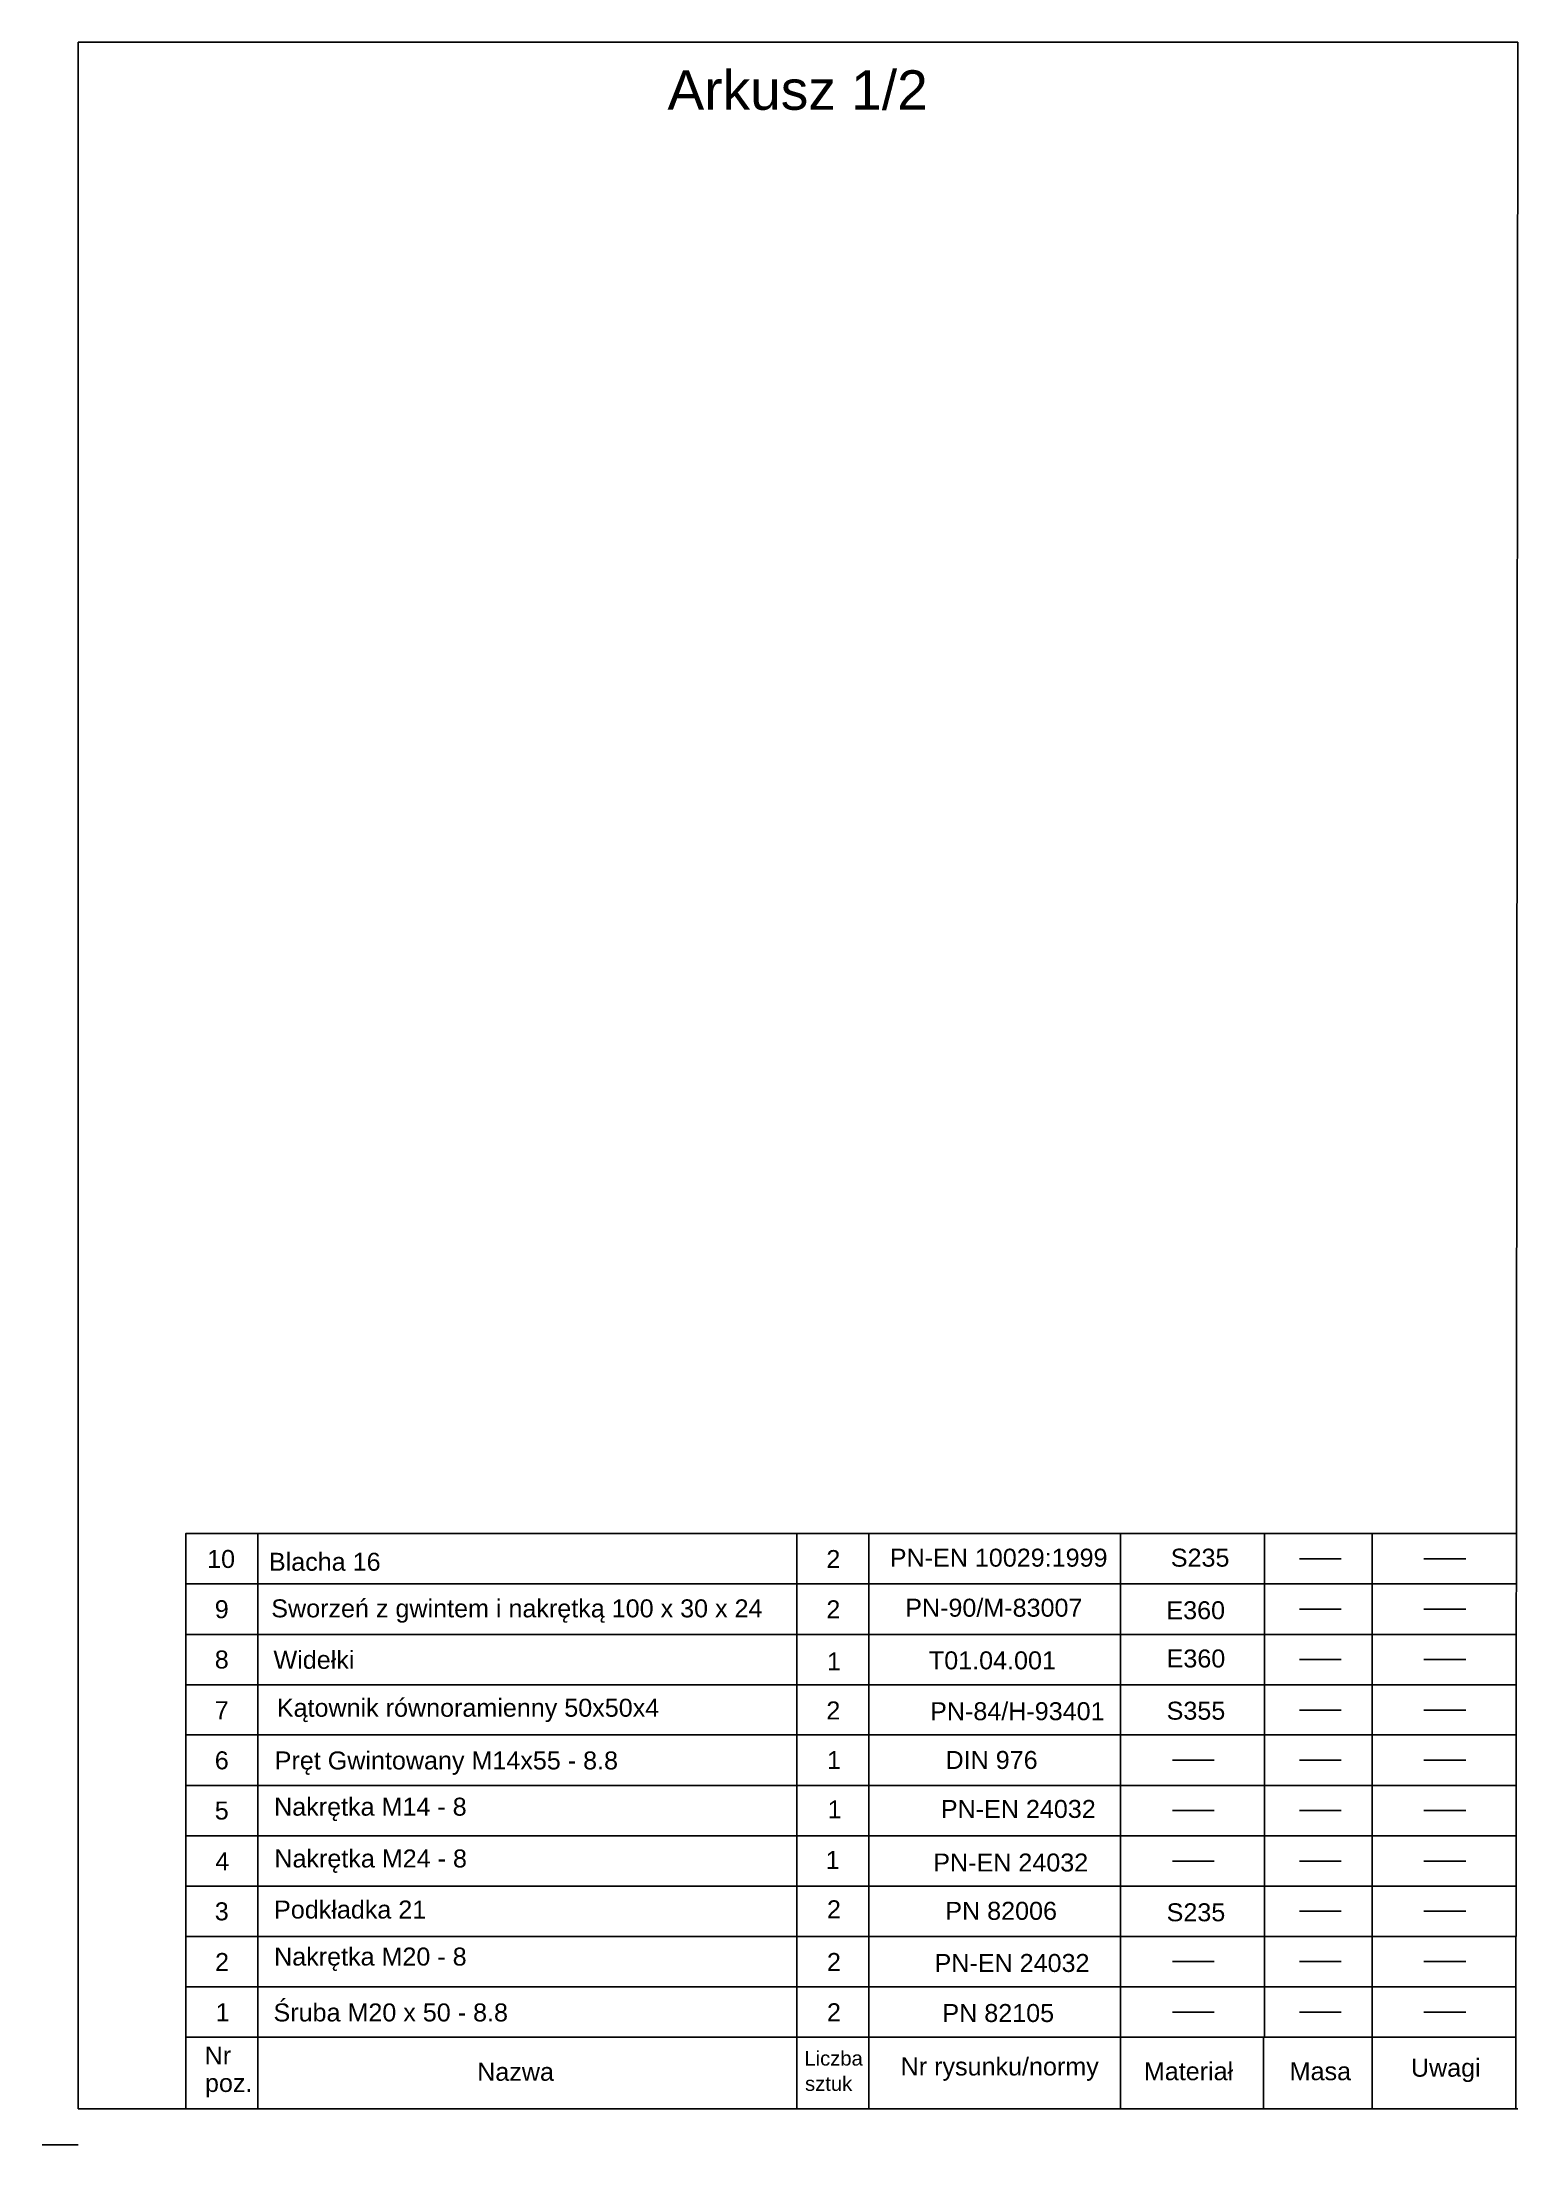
# Paper-space layout 'Układ1' of a CAD drawing. Header units: millimetres. Extents: x 0 to 205, y 0 to 292.
import ezdxf

# ---------------------------------------------------------------- set-up
doc = ezdxf.new("R2010")
doc.units = ezdxf.units.MM
doc.layers.add('PDF _Geometria', color=7, linetype='Continuous')
doc.layers.add('PDF _Tekst', color=7, linetype='Continuous')
doc.styles.add('PDF F1', font='arial.ttf')

psp = doc.layouts.new('Układ1')

# ---------------------------------------------------------------- linework, layer by layer
for p, q in [((205, 292), (5, 292)), ((5, 292), (5, 5)), ((205, 292), (204.71, 5)), ((149.79, 84.88), (159.79, 84.88)), ((5, 5), (205, 5)), ((0, 0), (5, 0))]:
    psp.add_line(p, q)
at = {"layer": 'PDF _Geometria', "lineweight": 25}
for points in [[(19.97, 77.9), (19.97, 84.88), (29.95, 84.88), (29.95, 77.9), (104.84, 77.9), (104.84, 84.88), (29.95, 84.88), (104.88, 84.88), (114.86, 84.88), (114.86, 77.9), (149.79, 77.9), (149.79, 84.88), (114.86, 84.88), (169.79, 84.88), (169.79, 77.9), (184.76, 77.9), (184.76, 84.88), (169.79, 84.88), (184.76, 84.88), (204.71, 84.88), (184.76, 84.88), (204.71, 84.88)], [(184.76, 84.88), (169.79, 84.88), (149.79, 84.88), (114.86, 84.88), (104.88, 84.88), (29.95, 84.88), (19.97, 84.88)], [(29.95, 84.88), (104.84, 84.88)], [(114.86, 84.88), (149.79, 84.88)], [(180.46, 81.37), (174.67, 81.37)], [(191.94, 81.37), (197.74, 81.37)], [(19.97, 70.88), (19.97, 77.9), (29.95, 77.9), (29.95, 70.88), (104.84, 70.88), (104.84, 77.9), (29.95, 77.9), (104.88, 77.9), (114.86, 77.9), (114.86, 70.88), (149.79, 70.88), (149.79, 77.9), (114.86, 77.9), (169.79, 77.9), (169.79, 70.88), (184.76, 70.88), (184.76, 77.9), (169.79, 77.9), (184.76, 77.9), (204.71, 77.9), (184.76, 77.9), (204.71, 77.9)], [(184.76, 77.9), (169.79, 77.9), (149.79, 77.9), (114.86, 77.9), (104.88, 77.9), (29.95, 77.9), (19.97, 77.9)], [(29.95, 77.9), (104.84, 77.9)], [(114.86, 77.9), (149.79, 77.9)], [(180.46, 74.39), (174.67, 74.39)], [(191.94, 74.39), (197.74, 74.39)], [(19.97, 63.9), (19.97, 70.88), (29.95, 70.88), (29.95, 63.9), (104.84, 63.9), (104.84, 70.88), (29.95, 70.88), (104.88, 70.88), (114.86, 70.88), (114.86, 63.9), (149.79, 63.9), (149.79, 70.88), (114.86, 70.88), (169.79, 70.88), (169.79, 63.9), (184.76, 63.9), (184.76, 70.88), (169.79, 70.88), (184.76, 70.88), (204.71, 70.88), (184.76, 70.88), (204.71, 70.88)], [(184.76, 70.88), (169.79, 70.88), (149.79, 70.88), (114.86, 70.88), (104.88, 70.88), (29.95, 70.88), (19.97, 70.88)], [(29.95, 70.88), (104.84, 70.88)], [(114.86, 70.88), (149.79, 70.88)], [(180.46, 67.41), (174.67, 67.41)], [(191.94, 67.41), (197.74, 67.41)], [(19.97, 56.93), (19.97, 63.9), (29.95, 63.9), (29.95, 56.93), (104.84, 56.93), (104.84, 63.9), (29.95, 63.9), (104.88, 63.9), (114.86, 63.9), (114.86, 56.93), (149.79, 56.93), (149.79, 63.9), (114.86, 63.9), (169.79, 63.9), (169.79, 56.93), (184.76, 56.93), (184.76, 63.9), (169.79, 63.9), (184.76, 63.9), (204.71, 63.9), (184.76, 63.9), (204.71, 63.9)], [(184.76, 63.9), (169.79, 63.9), (149.79, 63.9), (114.86, 63.9), (104.88, 63.9), (29.95, 63.9), (19.97, 63.9)], [(29.95, 63.9), (104.84, 63.9)], [(114.86, 63.9), (149.79, 63.9)], [(180.46, 60.39), (174.67, 60.39)], [(191.94, 60.39), (197.74, 60.39)], [(19.97, 49.91), (19.97, 56.93), (29.95, 56.93), (29.95, 49.91), (104.84, 49.91), (104.84, 56.93), (29.95, 56.93), (104.88, 56.93), (114.86, 56.93), (114.86, 49.91), (149.79, 49.91), (149.79, 56.93), (114.86, 56.93), (169.79, 56.93), (169.79, 49.91), (184.76, 49.91), (184.76, 56.93), (169.79, 56.93), (184.76, 56.93), (204.71, 56.93), (184.76, 56.93), (204.71, 56.93)], [(184.76, 56.93), (169.79, 56.93), (149.79, 56.93), (114.86, 56.93), (104.88, 56.93), (29.95, 56.93), (19.97, 56.93)], [(29.95, 56.93), (104.84, 56.93)], [(114.86, 56.93), (149.79, 56.93)], [(157.03, 53.42), (162.82, 53.42)], [(180.46, 53.42), (174.67, 53.42)], [(191.94, 53.42), (197.74, 53.42)], [(19.97, 42.93), (19.97, 49.91), (29.95, 49.91), (29.95, 42.93), (104.84, 42.93), (104.84, 49.91), (29.95, 49.91), (104.88, 49.91), (114.86, 49.91), (114.86, 42.93), (149.79, 42.93), (149.79, 49.91), (114.86, 49.91), (169.79, 49.91), (169.79, 42.93), (184.76, 42.93), (184.76, 49.91), (169.79, 49.91), (184.76, 49.91), (204.71, 49.91), (184.76, 49.91), (204.71, 49.91)], [(184.76, 49.91), (169.79, 49.91), (149.79, 49.91), (114.86, 49.91), (104.88, 49.91), (29.95, 49.91), (19.97, 49.91)], [(29.95, 49.91), (104.84, 49.91)], [(114.86, 49.91), (149.79, 49.91)], [(157.03, 46.44), (162.82, 46.44)], [(180.46, 46.44), (174.67, 46.44)], [(191.94, 46.44), (197.74, 46.44)], [(19.97, 35.95), (19.97, 42.93), (29.95, 42.93), (29.95, 35.95), (104.84, 35.95), (104.84, 42.93), (29.95, 42.93), (104.88, 42.93), (114.86, 42.93), (114.86, 35.95), (149.79, 35.95), (149.79, 42.93), (114.86, 42.93), (169.79, 42.93), (169.79, 35.95), (184.76, 35.95), (184.76, 42.93), (169.79, 42.93), (184.76, 42.93), (204.71, 42.93), (184.76, 42.93), (204.71, 42.93)], [(184.76, 42.93), (169.79, 42.93), (149.79, 42.93), (114.86, 42.93), (104.88, 42.93), (29.95, 42.93), (104.84, 42.93)], [(114.86, 42.93), (149.79, 42.93)], [(157.03, 39.42), (162.82, 39.42)], [(180.46, 39.42), (174.67, 39.42)], [(191.94, 39.42), (197.74, 39.42)], [(19.97, 28.93), (19.97, 35.95), (29.95, 35.95), (29.95, 28.93), (104.84, 28.93), (104.84, 35.95), (29.95, 35.95), (104.88, 35.95), (114.86, 35.95), (114.86, 28.93), (149.79, 28.93), (149.79, 35.95), (114.86, 35.95), (169.79, 35.95), (169.79, 28.93), (184.76, 28.93), (184.76, 35.95), (169.79, 35.95), (184.76, 35.95), (204.71, 35.95), (184.76, 35.95), (204.71, 35.95)], [(184.76, 35.95), (169.79, 35.95), (149.79, 35.95), (114.86, 35.95), (104.88, 35.95), (29.95, 35.95), (19.97, 35.95)], [(29.95, 35.95), (104.84, 35.95)], [(114.86, 35.95), (149.79, 35.95)], [(180.46, 32.44), (174.67, 32.44)], [(191.94, 32.44), (197.74, 32.44)], [(19.97, 21.96), (19.97, 28.93), (29.95, 28.93), (29.95, 21.96), (104.84, 21.96), (104.84, 28.93), (29.95, 28.93), (104.88, 28.93), (114.86, 28.93), (114.86, 21.96), (149.79, 21.96), (149.79, 28.93), (114.86, 28.93), (169.79, 28.93), (169.79, 21.96), (184.76, 21.96), (184.76, 28.93), (169.79, 28.93), (184.76, 28.93), (204.71, 28.93), (184.76, 28.93), (204.71, 28.93)], [(184.76, 28.93), (169.79, 28.93), (149.79, 28.93), (114.86, 28.93), (104.88, 28.93), (29.95, 28.93), (19.97, 28.93)], [(29.95, 28.93), (104.84, 28.93)], [(114.86, 28.93), (149.79, 28.93)], [(157.03, 25.47), (162.82, 25.47)], [(180.46, 25.47), (174.67, 25.47)], [(191.94, 25.47), (197.74, 25.47)], [(19.97, 14.98), (19.97, 21.96), (29.95, 21.96), (29.95, 14.98), (104.84, 14.98), (104.84, 21.96), (29.95, 21.96), (104.88, 21.96), (114.86, 21.96), (114.86, 14.98), (149.79, 14.98), (149.79, 21.96), (114.86, 21.96), (169.79, 21.96), (169.79, 14.98), (184.76, 14.98), (184.76, 21.96), (169.79, 21.96), (184.76, 21.96), (204.71, 21.96)], [(184.76, 21.96), (204.71, 21.96), (184.76, 21.96), (169.79, 21.96), (149.79, 21.96), (114.86, 21.96), (104.88, 21.96), (29.95, 21.96), (19.97, 21.96)], [(29.95, 21.96), (104.84, 21.96)], [(114.86, 21.96), (149.79, 21.96)], [(157.03, 18.45), (162.82, 18.45)], [(180.46, 18.45), (174.67, 18.45)], [(191.94, 18.45), (197.74, 18.45)], [(204.71, 5), (184.76, 5), (184.76, 14.98), (204.71, 14.98), (184.76, 14.98), (169.79, 14.98), (149.79, 14.98), (114.86, 14.98), (104.88, 14.98), (29.95, 14.98), (19.97, 14.98), (19.97, 5), (29.95, 5), (29.95, 14.98), (104.84, 14.98), (104.84, 5), (114.86, 5), (114.86, 14.98), (149.79, 14.98), (149.79, 5), (169.79, 5)], [(169.66, 5), (169.66, 14.98)]]:
    psp.add_lwpolyline(points, dxfattribs=at)

# ---------------------------------------------------------------- texts
at = {"layer": 'PDF _Tekst', "attachment_point": 4, "style": 'PDF F1'}
for s, insert, char_height in [('Arkusz 1/2', (86.87, 285.3), 5.479), ('10', (22.93, 81.35), 2.497), ('Blacha 16', (31.51, 80.96), 2.497), ('2', (108.94, 81.35), 2.5), ('PN-EN 10029:1999', (117.75, 81.53), 2.4965), ('S235', (156.78, 81.53), 2.497), ('Sworzeń z gwintem i nakrętką 100 x 30 x 24 ', (31.84, 74.13), 2.4965), ('PN-90/M-83007', (119.89, 74.58), 2.4965), ('9', (23.99, 74.37), 2.5), ('2', (108.94, 74.37), 2.5), ('E360', (156.17, 74.23), 2.497), ('8', (23.99, 67.39), 2.5), ('Widełki', (32.15, 67.35), 2.497), ('1', (109.02, 67.14), 2.5), ('T01.04.001', (123.18, 67.27), 2.497), ('E360', (156.2, 67.53), 2.497), ('7', (23.99, 60.37), 2.5), ('Kątownik równoramienny 50x50x4', (32.61, 60.33), 2.4965), ('2', (108.94, 60.33), 2.5), ('PN-84/H-93401', (123.35, 60.21), 2.4965), ('S355', (156.2, 60.28), 2.497), ('6', (23.99, 53.39), 2.5), ('Pręt Gwintowany M14x55 - 8.8', (32.32, 53.01), 2.4965), ('1', (109.02, 53.44), 2.5), ('DIN 976', (125.49, 53.44), 2.497), ('5', (23.99, 46.42), 2.5), ('Nakrętka M14 - 8', (32.23, 46.59), 2.4965), ('1', (109.11, 46.59), 2.5), (' PN-EN 24032', (123.87, 46.64), 2.4965), ('Nakrętka M24 - 8 ', (32.27, 39.4), 2.4965), ('4', (24.07, 39.4), 2.5), ('1', (108.85, 39.57), 2.5), (' PN-EN 24032', (122.82, 39.2), 2.4965), ('3', (23.99, 32.42), 2.5), ('Podkładka 21', (32.23, 32.67), 2.4965), ('2', (109.02, 32.72), 2.5), ('PN 82006', (125.46, 32.49), 2.497), ('S235', (156.2, 32.29), 2.497), ('2', (24.03, 25.4), 2.5), ('Nakrętka M20 - 8', (32.23, 25.78), 2.4965), ('2', (109.02, 25.4), 2.5), (' PN-EN 24032', (123, 25.25), 2.4965), ('1', (24.11, 18.42), 2.5), ('Śruba M20 x 50 - 8.8', (32.15, 18.38), 2.4965), ('2', (109.02, 18.42), 2.5), ('PN 82105', (125.06, 18.3), 2.497), ('Nr', (22.59, 12.42), 2.497), ('Liczba', (105.89, 12.01), 2.009), ('Nr rysunku/normy', (119.26, 10.52), 2.4965), ('Uwagi', (190.13, 10.35), 2.497), ('poz.', (22.63, 8.23), 2.497), ('Nazwa', (60.44, 10.14), 2.497), ('sztuk', (105.98, 8.5), 2.009), ('Materiał', (153.04, 10.22), 2.497), ('Masa', (173.29, 10.22), 2.497)]:
    psp.add_mtext(s, dxfattribs=dict(at, insert=insert, char_height=char_height))

doc.saveas('drawing.dxf')
